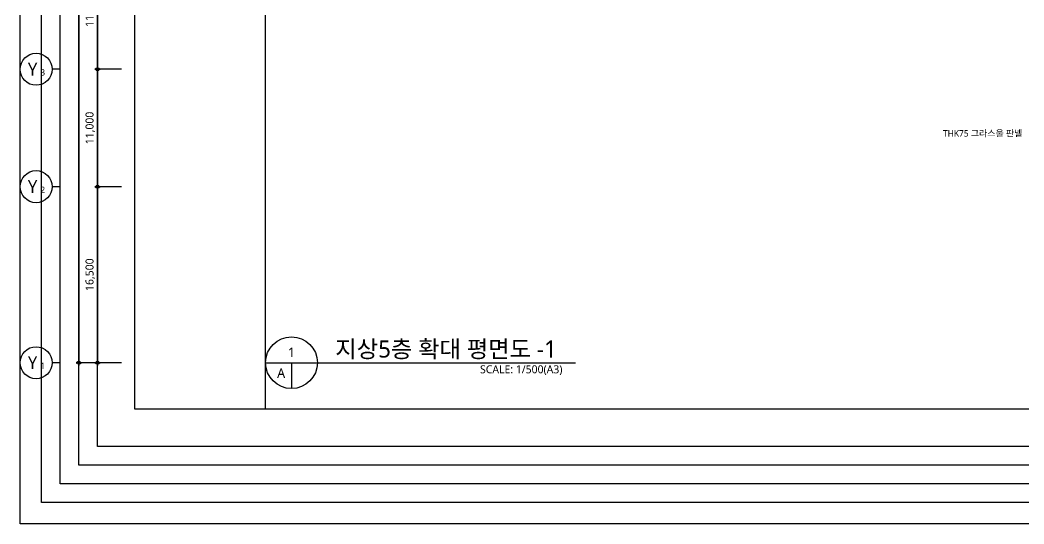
# Model space of a CAD drawing. Header units: millimetres. Extents: x 45782458 to 46215946, y 191740 to 1509539.
# Drawn here: x 45801022 to 45895054, y 335740 to 382966 of the extents above; entities that cross this region are included whole.
import ezdxf
from ezdxf.enums import TextEntityAlignment as Align

# ---------------------------------------------------------------- set-up
doc = ezdxf.new("R2010")
doc.units = ezdxf.units.MM
doc.header["$LTSCALE"] = 1000
doc.header["$MEASUREMENT"] = 0
doc.header["$PDSIZE"] = -10
doc.layers.get('0').update_dxf_attribs({"linetype": 'CONTINUOUS'})
doc.layers.get('Defpoints').update_dxf_attribs({"color": 171, "linetype": 'CONTINUOUS'})
for name, color, linetype in [('DIM', 7, 'CONTINUOUS'), ('NDIM', 7, 'CONTINUOUS'), ('SYM', 7, 'CONTINUOUS'), ('SYM(AXIS)', 7, 'CONTINUOUS'), ('TEXT', 3, 'CONTINUOUS'), ('TEXT(AXIS)', 2, 'CONTINUOUS'), ('TEXT(MIN)', 7, 'CONTINUOUS')]:
    doc.layers.add(name, color=color, linetype=linetype)
doc.styles.add('TE', font='malgun_0.ttf')
doc.styles.add('나눔바른고딕', font='NanumBarunGothic.ttf')
doc.dimstyles.new('BA', dxfattribs={"dimscale": 500, "dimtxt": 3, "dimasz": 1, "dimexe": 1, "dimexo": 5, "dimgap": 0.9, "dimtad": 1, "dimdec": 0, "dimdsep": 46, "dimlunit": 6, "dimtxsty": 'TE', "dimblk": 'DDD', "dimcen": 2.5, "dimclrd": 256, "dimclre": 256, "dimclrt": 3, "dimazin": 2, "dimtfac": 1, "dimtdec": 0, "dimtix": 1, "dimtmove": 2, "dimatfit": 3, "dimldrblk": 'DDD', "dimfxl": 1, "dimtolj": 1, "dimtzin": 0, "dimarcsym": 2})

# ---------------------------------------------------------------- blocks, each defined once
blk = doc.blocks.new('A$C2F20087E')
at = {"layer": 'SYM(AXIS)'}
blk.add_line((600, 0), (600, 300), dxfattribs=at)
blk.add_circle((600, 900), 600, dxfattribs=at)
blk = doc.blocks.new('DDD')
at = {"layer": 'DIM', "color": 0}
for p, q in [((-1, 0), (1, 0)), ((0, -1), (0, 1))]:
    blk.add_line(p, q, dxfattribs=at)
for radius in [0.6, 0.3]:
    blk.add_circle((0, 0), radius, dxfattribs=at)
blk = doc.blocks.new('*D155')
at = {"layer": 'Defpoints', "color": 0, "ltscale": 0.4, "transparency": 16777216}
for p in [(45811772, 367351), (45808272, 350851), (45811772, 350851)]:
    blk.add_point(p, dxfattribs=at)
at = {"layer": 'NDIM', "lineweight": -2, "ltscale": 0.4, "transparency": 16777216}
for p, q in [((45810522, 367351), (45808022, 367351)), ((45808272, 367101), (45808272, 351101)), ((45810522, 350851), (45808022, 350851))]:
    blk.add_line(p, q, dxfattribs=at)
at = {"layer": 'NDIM', "lineweight": -2, "ltscale": 0.4, "transparency": 16777216, "xscale": 250, "yscale": 250, "zscale": 250}
for p, rotation in [((45808272, 367351), 90), ((45808272, 350851), 270)]:
    blk.add_blockref('DDD', p, dxfattribs=dict(at, rotation=rotation))
at = {"layer": 'NDIM', "color": 3, "ltscale": 0.4, "transparency": 16777216, "insert": (45807595, 359101), "char_height": 750, "attachment_point": 5, "rotation": 90, "style": 'TE'}
blk.add_mtext('\\A1;16,500', dxfattribs=at)
blk = doc.blocks.new('*D156')
at = {"layer": 'Defpoints', "color": 0, "ltscale": 0.4, "transparency": 16777216}
for p in [(45811772, 378351), (45808272, 367351), (45811772, 367351)]:
    blk.add_point(p, dxfattribs=at)
at = {"layer": 'NDIM', "lineweight": -2, "ltscale": 0.4, "transparency": 16777216}
for p, q in [((45810522, 378351), (45808022, 378351)), ((45808272, 378101), (45808272, 367601)), ((45810522, 367351), (45808022, 367351))]:
    blk.add_line(p, q, dxfattribs=at)
at = {"layer": 'NDIM', "lineweight": -2, "ltscale": 0.4, "transparency": 16777216, "xscale": 250, "yscale": 250, "zscale": 250}
for p, rotation in [((45808272, 378351), 90), ((45808272, 367351), 270)]:
    blk.add_blockref('DDD', p, dxfattribs=dict(at, rotation=rotation))
at = {"layer": 'NDIM', "color": 3, "ltscale": 0.4, "transparency": 16777216, "insert": (45807595, 372851), "char_height": 750, "attachment_point": 5, "rotation": 90, "style": 'TE'}
blk.add_mtext('\\A1;11,000', dxfattribs=at)
blk = doc.blocks.new('*D157')
at = {"layer": 'Defpoints', "color": 0, "ltscale": 0.4, "transparency": 16777216}
for p in [(45811772, 389351), (45808272, 378351), (45811772, 378351)]:
    blk.add_point(p, dxfattribs=at)
at = {"layer": 'NDIM', "lineweight": -2, "ltscale": 0.4, "transparency": 16777216}
for p, q in [((45810522, 389351), (45808022, 389351)), ((45808272, 389101), (45808272, 378601)), ((45810522, 378351), (45808022, 378351))]:
    blk.add_line(p, q, dxfattribs=at)
at = {"layer": 'NDIM', "lineweight": -2, "ltscale": 0.4, "transparency": 16777216, "xscale": 250, "yscale": 250, "zscale": 250}
for p, rotation in [((45808272, 389351), 90), ((45808272, 378351), 270)]:
    blk.add_blockref('DDD', p, dxfattribs=dict(at, rotation=rotation))
at = {"layer": 'NDIM', "color": 3, "ltscale": 0.4, "transparency": 16777216, "insert": (45807595, 383851), "char_height": 750, "attachment_point": 5, "rotation": 90, "style": 'TE'}
blk.add_mtext('\\A1;11,000', dxfattribs=at)
blk = doc.blocks.new('*D163')
at = {"layer": 'Defpoints', "color": 0, "ltscale": 0.4, "transparency": 16777216}
for p in [(45811772, 455401), (45806522, 350851), (45811772, 350851)]:
    blk.add_point(p, dxfattribs=at)
at = {"layer": 'NDIM', "lineweight": -2, "ltscale": 0.4, "transparency": 16777216}
for p, q in [((45810522, 455401), (45806272, 455401)), ((45806522, 455151), (45806522, 351101)), ((45810522, 350851), (45806272, 350851))]:
    blk.add_line(p, q, dxfattribs=at)
at = {"layer": 'NDIM', "lineweight": -2, "ltscale": 0.4, "transparency": 16777216, "xscale": 250, "yscale": 250, "zscale": 250}
for p, rotation in [((45806522, 455401), 90), ((45806522, 350851), 270)]:
    blk.add_blockref('DDD', p, dxfattribs=dict(at, rotation=rotation))
at = {"layer": 'NDIM', "color": 3, "ltscale": 0.4, "transparency": 16777216, "insert": (45805828, 403351), "char_height": 750, "attachment_point": 5, "rotation": 90, "style": 'TE'}
blk.add_mtext('\\A1;104,550', dxfattribs=at)

msp = doc.modelspace()

# ---------------------------------------------------------------- linework, layer by layer
at = {"layer": 'Defpoints'}
for points in [[(45977722.3, 335740.2), (45801022.3, 335740.2), (45801022.3, 473440.2), (45977722.3, 473440.2)], [(45975722.3, 337740.2), (45803022.3, 337740.2), (45803022.3, 471440.2), (45975722.3, 471440.2)], [(45973972.3, 339490.2), (45804772.3, 339490.2), (45804772.3, 469690.2), (45973972.3, 469690.2)], [(45972222.3, 341240.2), (45806522.3, 341240.2), (45806522.3, 467940.2), (45972222.3, 467940.2)], [(45970472.3, 342990.2), (45808272.3, 342990.2), (45808272.3, 466190.2), (45970472.3, 466190.2)], [(45966972.3, 346490.2), (45811772.3, 346490.2), (45811772.3, 462690.2), (45966972.3, 462690.2)], [(45966972.3, 346490.2), (45824022.3, 346490.2), (45824022.3, 462690.2), (45966972.3, 462690.2)]]:
    msp.add_lwpolyline(points, close=True, dxfattribs=at)
at = {"layer": 'SYM'}
for p, q in [((45824022.3, 350851.3), (45853034, 350851.3)), ((45826446.6, 350851.3), (45826446.6, 348427.1))]:
    msp.add_line(p, q, dxfattribs=at)
msp.add_circle((45826446.6, 350851.3), 2424.2, dxfattribs=at)

# ---------------------------------------------------------------- block references
at = {"xscale": 2.500000000000049, "yscale": 2.500000000000049, "zscale": 2.500000000000049, "rotation": 90}
for p in [(45804772.3, 376851.3), (45804772.3, 365851.3), (45804772.3, 349351.3)]:
    msp.add_blockref('A$C2F20087E', p, dxfattribs=at)

# ---------------------------------------------------------------- texts
at = {"layer": 'TEXT', "style": '나눔바른고딕'}
msp.add_text('지상5층 확대 평면도 -1', height=1600, dxfattribs=at).set_placement((45830546.5, 351336.2))
for s, p in [('1', (45826446.6, 351821)), ('A', (45825476.9, 349881.7))]:
    msp.add_text(s, height=900, dxfattribs=at).set_placement(p, align=Align.MIDDLE)
msp.add_text('SCALE: 1/500(A3)', height=750, dxfattribs=at).set_placement((45851825.3, 350608.9), align=Align.TOP_RIGHT)
at = {"layer": 'TEXT(AXIS)', "style": '나눔바른고딕'}
for s, height, p in [('Y', 1200, (45802193.2, 378361.3)), ('3', 600, (45803141.3, 378061.4)), ('Y', 1200, (45802193.2, 367361.3)), ('2', 600, (45803141.3, 367061.4)), ('Y', 1200, (45802193.2, 350861.3)), ('1', 600, (45803141.3, 350561.4))]:
    msp.add_text(s, height=height, dxfattribs=at).set_placement(p, align=Align.MIDDLE)
at = {"layer": 'TEXT(MIN)', "style": '나눔바른고딕'}
msp.add_text('THK75 그라스울 판넬', height=600, dxfattribs=at).set_placement((45894912.3, 372348.2, 0.5), align=Align.MIDDLE_RIGHT)

# ---------------------------------------------------------------- dimensions: what is measured, and where the dimension line sits
at = {"layer": 'NDIM', "ltscale": 0.4}
dim = msp.add_linear_dim(base=(45806522.3, 350851.3), p1=(45811772.3, 455401.3), p2=(45811772.3, 350851.3), angle=270, dimstyle='BA', override={"dimscale": 250}, dxfattribs=at)
dim.commit()
dim.dimension.update_dxf_attribs({"geometry": '*D163', "text_midpoint": (45805828.2, 403351.3), "dimtype": 160})
for base, p1, p2, picture, middle in [((45808272.3, 378351.3), (45811772.3, 389351.3), (45811772.3, 378351.3), '*D157', (45807594.9, 383851.3)), ((45808272.3, 367351.3), (45811772.3, 378351.3), (45811772.3, 367351.3), '*D156', (45807594.9, 372851.3)), ((45808272.3, 350851.3), (45811772.3, 367351.3), (45811772.3, 350851.3), '*D155', (45807594.9, 359101.3))]:
    dim = msp.add_linear_dim(base=base, p1=p1, p2=p2, angle=270, dimstyle='BA', override={"dimscale": 250}, dxfattribs=at)
    dim.commit()
    dim.dimension.update_dxf_attribs({"geometry": picture, "text_midpoint": middle})

doc.saveas('drawing.dxf')
